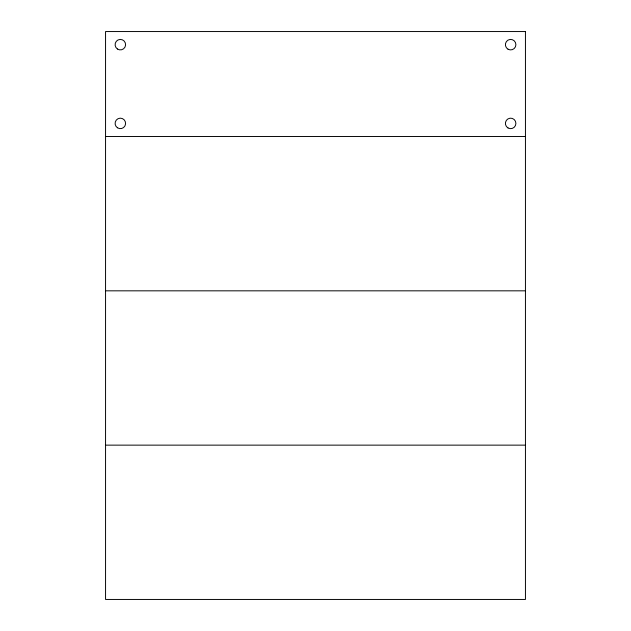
<?xml version="1.0" encoding="UTF-8"?>
<svg xmlns="http://www.w3.org/2000/svg" width="631" height="631" viewBox="0 0 631 631"><rect width="100%" height="100%" fill="white"/><g stroke="black" fill="none" stroke-linecap="round" stroke-linejoin="round"><path stroke-width="0.95" d="M105.558 136.525L525.442 136.525M105.558 290.828L525.442 290.828M105.558 445.139L525.442 445.139M525.442 31.55L105.558 31.55L105.558 599.45L525.442 599.45L525.442 31.55M117.413 49.005A5.245 5.245 0 0 0 125.585 45.038A5.245 5.245 0 0 0 118.06 39.942A5.245 5.245 0 0 0 117.413 49.005M117.413 127.762A5.245 5.245 0 0 0 125.585 123.786A5.245 5.245 0 0 0 118.06 118.691A5.245 5.245 0 0 0 117.413 127.762M508.026 127.959A5.245 5.245 0 0 0 515.898 123.408A5.245 5.245 0 0 0 508.026 118.865A5.245 5.245 0 0 0 508.026 127.959M508.026 49.21A5.245 5.245 0 0 0 515.898 44.659A5.245 5.245 0 0 0 508.026 40.116A5.245 5.245 0 0 0 508.026 49.21"/></g></svg>
